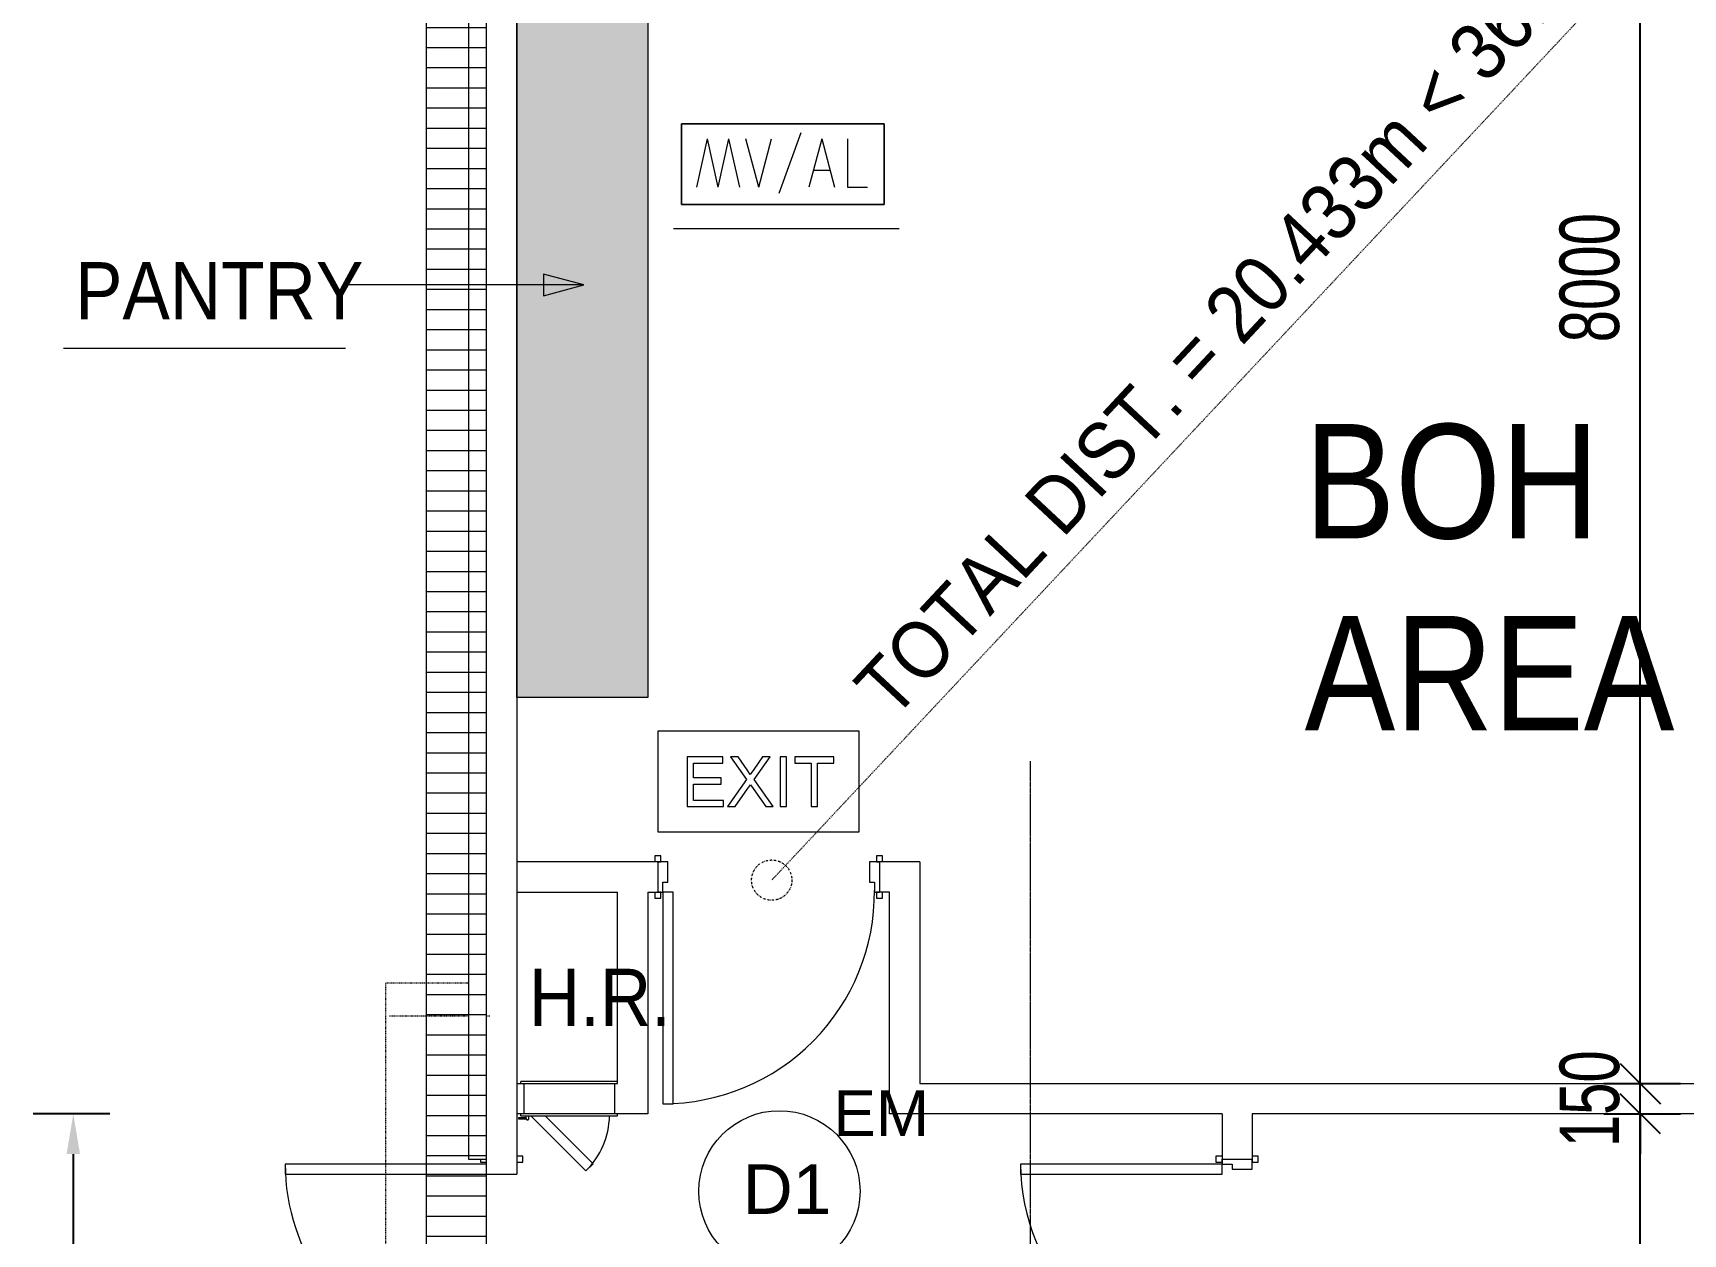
# Model space of a CAD drawing. Header units: millimetres. Extents: x 10569 to 232243, y -25347 to 80743.
# Drawn here: x 35388 to 43577, y 33511 to 39472 of the extents above; entities that cross this region are included whole.
import ezdxf

# ---------------------------------------------------------------- set-up
doc = ezdxf.new("R2010")
doc.units = ezdxf.units.MM
for name, pattern in [('Dash', [6, 3, -3]), ('Dash dot', [21, 10, -5, 1, -5]), ('Grid Line__1_200_', [10.5, 6, -1.5, 1.5, -1.5]), ('Hidden', [7.14375, 4.7625, -2.38125])]:
    doc.linetypes.add(name, pattern=pattern)
for name, color, linetype, lineweight in [('A-ANNO-DIMS', 211, 'Continuous', 5), ('A-ANNO-NOTE', 131, 'Continuous', 25), ('A-DETL', 90, 'Continuous', 9), ('A-DETL-GENF', 92, 'Continuous', 20), ('A-DETL-HDLN', 90, 'Hidden', 9), ('A-DETL-THIN', 151, 'Continuous', 9), ('A-DOOR', 31, 'Continuous', 20), ('A-DOOR-FRAM', 31, 'Continuous', 30), ('A-FLOR', 192, 'Continuous', 9), ('A-GENM', 13, 'Continuous', 20), ('A-WALL', 113, 'Continuous', 20), ('G-ANNO-TEXT', 231, 'Continuous', 5), ('S-GRID', 1, 'Continuous', 5)]:
    doc.layers.add(name, color=color, linetype=linetype, lineweight=lineweight)
doc.styles.add('Arial_2', font='arial.ttf', dxfattribs={"width": 0.7, "height": 295.05988})
doc.styles.add('Swis721 BT_3', font='swiss.ttf', dxfattribs={"height": 1.135285})
doc.styles.add('Swis721 BT_4', font='swiss.ttf', dxfattribs={"height": 245.978428})
doc.styles.add('Swis721 BT_5', font='swiss.ttf', dxfattribs={"width": 0.85, "height": 567.642527})
doc.styles.add('Swis721 BT_6', font='swiss.ttf', dxfattribs={"width": 0.89, "height": 283.821263})
doc.styles.add('Swis721 BT_8', font='swiss.ttf', dxfattribs={"width": 0.75, "height": 283.821263})
doc.dimstyles.new('DLN_1_5mm_1', dxfattribs={"dimscale": 304.8, "dimtxt": 300, "dimasz": 0.656168, "dimexe": 0.656168, "dimexo": 0.0625, "dimgap": 0.656168, "dimtad": 1, "dimdec": 0, "dimzin": 0, "dimdsep": 46, "dimtxsty": 'Swis721 BT_8', "dimsah": 1, "dimcen": 0.09, "dimadec": 0, "dimazin": 0, "dimtfac": 1, "dimtdec": 4, "dimtix": 1, "dimtmove": 0, "dimatfit": 3, "dimfxl": 0.656168, "dimfxlon": 1, "dimtvp": 1, "dimtolj": 1, "dimtzin": 0, "dimarcsym": 2})
doc.dimstyles.new('Linear_-_1_5mm_Arial', dxfattribs={"dimscale": 304.8, "dimtxt": 300, "dimasz": 0.656168, "dimexe": 0.656168, "dimexo": 0.0625, "dimgap": 0.328084, "dimtad": 1, "dimdec": 0, "dimzin": 0, "dimdsep": 46, "dimtxsty": 'Arial_2', "dimblk1": 'OBLIQUE', "dimblk2": 'OBLIQUE', "dimsah": 1, "dimcen": 0.09, "dimadec": 0, "dimazin": 0, "dimtfac": 1, "dimtdec": 4, "dimtix": 1, "dimtmove": 0, "dimatfit": 3, "dimfxl": 0.656168, "dimfxlon": 1, "dimtvp": 1, "dimtolj": 1, "dimtzin": 0, "dimarcsym": 2})

# ---------------------------------------------------------------- blocks, each defined once
blk = doc.blocks.new('DLN-Double Door__X03_ - _M50_2000 x 2450 _WH_-V1-TENDER DRAFT G_F')
at = {"layer": 'A-DOOR', "lineweight": 15}
for p, q in [((-1000, -75), (-1000, -375)), ((-950, -375), (-950, -75)), ((950, -75), (1000, -75)), ((950, -375), (950, -75)), ((1000, -75), (1000, -375)), ((-1000, -375), (-1000, -1075)), ((-950, -1075), (-950, -375)), ((950, -1075), (950, -375)), ((1000, -375), (1000, -1075)), ((-1000, -1075), (-950, -1075)), ((1000, -1075), (950, -1075))]:
    blk.add_line(p, q, dxfattribs=at)
for centre, start, end in [((-1000, -75), 350.44444, 359.9978), ((1000, -75), 179.5, 180.0022), ((-1000, -75), 359.9978, 0.5), ((1000, -75), 180.0022, 197.49874), ((-1000, -75), 342.50126, 350.44444), ((-1000, -75), 270, 342.50126), ((1000, -75), 197.49874, 270)]:
    blk.add_arc(centre, 1000, start, end, dxfattribs=at)
at = {"layer": 'A-DOOR-FRAM', "lineweight": 15}
for p, q in [((-1010, 105), (-1040, 105)), ((-1040, 105), (-1040, 75)), ((-1010, 75), (-1010, 105)), ((1040, 105), (1010, 105)), ((1010, 105), (1010, 75)), ((1040, 75), (1040, 105)), ((975, 75), (975, -25)), ((1025, 75), (975, 75)), ((1010, 75), (1025, 75)), ((-1010, -105), (-1010, -75)), ((975, -25), (1000, -25)), ((1000, -25), (1000, -75)), ((1000, -75), (1025, -75)), ((1025, -75), (1010, -75)), ((1010, -75), (1010, -105)), ((-1025, -105), (-1010, -105)), ((1010, -105), (1035, -105))]:
    blk.add_line(p, q, dxfattribs=at)
blk = doc.blocks.new('DLN-Access Panel__AP01_ - _AP01_ 400 x 1100 _WH_-13776948-TENDER DRAFT G_F')
at = {"layer": 'A-DOOR', "lineweight": 15}
for p, q in [((-240, 75), (-240, 85)), ((240, 85), (-240, 85)), ((240, 75), (240, 85)), ((-240, 75), (240, 75)), ((-240, -85), (-240, -75)), ((240, -75), (-240, -75)), ((240, -85), (240, -75)), ((-215, -95), (-252.5, -95)), ((-252.5, -95), (-252.5, -100)), ((-252.5, -100), (-214.6, -100)), ((-240, -85), (240, -85)), ((-215, -85), (-215, -97.5)), ((-200, -97.5), (-200, -85)), ((-190, -85), (82.8, -357.8)), ((118.2, -322.5), (-119.3, -85)), ((82.8, -357.8), (118.2, -322.5))]:
    blk.add_line(p, q, dxfattribs=at)
for centre, radius, start, end in [((-207.5, -97.5), 7.5, 180, 0), ((-207.5, -97.5), 7.5, 199.47122, 301.6259), ((-207.5, -97.5), 7.5, 240, 300), ((-207.5, -97.5), 7.5, 243.2518, 301.6259), ((-200, -75), 400, 315, 358.54705)]:
    blk.add_arc(centre, radius, start, end, dxfattribs=at)
at = {"layer": 'A-DOOR-FRAM', "lineweight": 15}
for p, q in [((-225, 75), (-225, -75)), ((225, 75), (225, -75))]:
    blk.add_line(p, q, dxfattribs=at)
blk = doc.blocks.new('DLN-Double Door__X03_ - _M20_2000 x 2450 _WH_-16954918-TENDER DRAFT G_F')
at = {"layer": 'A-DOOR', "lineweight": 15}
for p, q in [((-950, -75), (-1000, -75)), ((-1000, -75), (-1000, -1075)), ((-950, -1075), (-950, -75)), ((950, -75), (1000, -75)), ((950, -1075), (950, -75)), ((1000, -75), (1000, -1075)), ((-1000, -1075), (-950, -1075)), ((1000, -1075), (950, -1075))]:
    blk.add_line(p, q, dxfattribs=at)
for centre, start, end in [((-1000, -75), 270, 0.5), ((1000, -75), 179.5, 270)]:
    blk.add_arc(centre, 1000, start, end, dxfattribs=at)
at = {"layer": 'A-DOOR-FRAM', "lineweight": 15}
for p, q in [((-1010, 105), (-1040, 105)), ((-1040, 105), (-1040, 75)), ((-1010, 75), (-1010, 105)), ((1040, 105), (1010, 105)), ((1010, 105), (1010, 75)), ((1040, 75), (1040, 105)), ((-1025, 75), (-1010, 75)), ((-975, 75), (-1025, 75)), ((-975, -25), (-975, 75)), ((975, 75), (975, -25)), ((1025, 75), (975, 75)), ((1010, 75), (1025, 75)), ((-1040, -75), (-1040, -105)), ((-1010, -75), (-1025, -75)), ((-1025, -75), (-1000, -75)), ((-1010, -105), (-1010, -75)), ((-1000, -75), (-1000, -25)), ((-1000, -25), (-975, -25)), ((975, -25), (1000, -25)), ((1000, -25), (1000, -75)), ((1000, -75), (1025, -75)), ((1025, -75), (1010, -75)), ((1010, -75), (1010, -105)), ((1040, -105), (1040, -75)), ((-1040, -105), (-1010, -105)), ((1010, -105), (1040, -105))]:
    blk.add_line(p, q, dxfattribs=at)
blk = doc.blocks.new('DLN_EXIT Sign Board - DLN_EXIT Sign Board-5973881-TENDER DRAFT G_F')
at = {"layer": 'A-GENM'}
for p, q in [((500, 250), (-500, 250)), ((-500, 250), (-500, -250)), ((500, -250), (500, 250)), ((-176.9, 121.2), (-353.8, 121.2)), ((-353.8, 121.2), (-353.8, -125)), ((-323.1, 17.3), (-323.1, 90.4)), ((-323.1, 90.4), (-176.9, 90.4)), ((-176.9, 90.4), (-176.9, 121.2)), ((-101.6, 121.2), (-138.5, 121.2)), ((-138.5, 121.2), (-59, 9.1)), ((-56.8, 58.1), (-101.6, 121.2)), ((20.3, 121.2), (-24, 58.5)), ((-21.8, 8.8), (57.7, 121.2)), ((57.7, 121.2), (20.3, 121.2)), ((138.5, 121.2), (107.7, 121.2)), ((107.7, 121.2), (107.7, -125)), ((138.5, -125), (138.5, 121.2)), ((373.1, 121.2), (180.8, 121.2)), ((180.8, 121.2), (180.8, 90.4)), ((180.8, 90.4), (261.5, 90.4)), ((261.5, 90.4), (261.5, -125)), ((292.3, -125), (292.3, 90.4)), ((292.3, 90.4), (373.1, 90.4)), ((373.1, 90.4), (373.1, 121.2)), ((-184.6, 17.3), (-323.1, 17.3)), ((-184.6, -13.5), (-184.6, 17.3)), ((-59, 9.1), (-153.8, -125)), ((-41.7, 33.5), (-56.8, 58.1)), ((-24, 58.5), (-41.7, 33.5)), ((73.1, -125), (-21.8, 8.8)), ((-323.1, -94.2), (-323.1, -13.5)), ((-323.1, -13.5), (-184.6, -13.5)), ((-116.4, -125), (-54.7, -37.6)), ((-54.7, -37.6), (-40.2, -17.3)), ((-40.2, -17.3), (-27, -35.8)), ((-27, -35.8), (36.2, -125)), ((-353.8, -125), (-173.1, -125)), ((-173.1, -94.2), (-323.1, -94.2)), ((-173.1, -125), (-173.1, -94.2)), ((-153.8, -125), (-116.4, -125)), ((36.2, -125), (73.1, -125)), ((107.7, -125), (138.5, -125)), ((261.5, -125), (292.3, -125)), ((-500, -250), (500, -250))]:
    blk.add_line(p, q, dxfattribs=at)
blk = doc.blocks.new('DLN-Single Door__X01_ - _M07_ 1050 x 2450 _WH_-16935550-TENDER DRAFT G_F')
at = {"layer": 'A-DOOR', "lineweight": 15}
for p, q in [((-535, 105), (-565, 105)), ((-565, 105), (-565, 75)), ((-535, 75), (-535, 105)), ((565, 105), (535, 105)), ((535, 105), (535, 75)), ((565, 75), (565, 105)), ((-550, 75), (-535, 75)), ((535, 75), (550, 75)), ((-565, -75), (-565, -105)), ((-535, -75), (-550, -75)), ((-535, -105), (-535, -75)), ((-475, -75), (-525, -75)), ((-525, -75), (-525, -1125)), ((-475, -1125), (-475, -75)), ((550, -75), (535, -75)), ((535, -75), (535, -105)), ((565, -105), (565, -75)), ((-565, -105), (-535, -105)), ((535, -105), (565, -105)), ((-525, -1125), (-475, -1125))]:
    blk.add_line(p, q, dxfattribs=at)
blk.add_arc((-525, -75), 1050, 270, 0.5, dxfattribs=at)
at = {"layer": 'A-DOOR-FRAM', "lineweight": 15}
for p, q in [((-500, 75), (-550, 75)), ((-500, -25), (-500, 75)), ((500, 75), (500, -25)), ((550, 75), (500, 75)), ((-550, -75), (-525, -75)), ((-525, -75), (-525, -25)), ((-525, -25), (-500, -25)), ((500, -25), (525, -25)), ((525, -25), (525, -75)), ((525, -75), (550, -75))]:
    blk.add_line(p, q, dxfattribs=at)
blk = doc.blocks.new('DLN_2D-MV_AL - MV_AL_RED_-1735445-TENDER DRAFT G_F')
at = {"layer": 'A-DETL-GENF'}
for p, q in [((502.5, 200), (-502.5, 200)), ((-502.5, 200), (-502.5, -200)), ((-502.5, 200), (502.5, 200)), ((-502.5, -200), (-502.5, 200)), ((502.5, -200), (502.5, 200)), ((502.5, 200), (502.5, -200)), ((-375.6, 125), (-428.8, -115)), ((-375.6, 125), (-322.4, -115)), ((-269.2, 125), (-322.4, -115)), ((-269.2, 125), (-216, -115)), ((-120.1, -115), (-184.4, 125)), ((-120.1, -115), (-55.8, 125)), ((89.3, 154.7), (-20.2, -146)), ((192.7, 125), (128.4, -115)), ((192.7, 125), (257, -115)), ((319.9, 125), (319.9, -115)), ((151.1, -30.3), (234.3, -30.3)), ((319.9, -115), (419.9, -115)), ((-502.5, -200), (502.5, -200)), ((502.5, -200), (-502.5, -200))]:
    blk.add_line(p, q, dxfattribs=at)
blk = doc.blocks.new('GBP_Door Mark - 2 x 1_3_R_T_ Border _EM_ON_-18777231-TENDER DRAFT G_F')
at = {"layer": 'A-ANNO-NOTE', "lineweight": 5}
blk.add_circle((-31.356, 27.261), 2, dxfattribs=at)
at = {"layer": 'A-ANNO-NOTE', "lineweight": 5, "insert": (-30.02, 29.767), "char_height": 1.1353, "width": 2.7792, "attachment_point": 1, "line_spacing_factor": 1.00667, "style": 'Swis721 BT_3'}
blk.add_mtext('EM', dxfattribs=at)
blk = doc.blocks.new('_Oblique')
at = {"color": 0, "linetype": 'ByBlock', "lineweight": -2}
blk.add_line((-0.5, -0.5), (0.5, 0.5), dxfattribs=at)
blk = doc.blocks.new('DIMBLOCK112-TENDER DRAFT G_F')
at = {"layer": 'A-ANNO-DIMS', "color": 0, "lineweight": -2, "transparency": 16777216}
for p, q in [((43184.3, 34107.5), (43565.3, 34107.5)), ((43365.3, 31607.5), (43365.3, 34107.5)), ((43546.2, 31607.5), (43165.3, 31607.5))]:
    blk.add_line(p, q, dxfattribs=at)
at = {"layer": 'Defpoints', "color": 0, "transparency": 16777216}
for p in [(43165.3, 34107.5), (43365.3, 34107.5), (43565.3, 31607.5)]:
    blk.add_point(p, dxfattribs=at)
at = {"layer": 'A-ANNO-DIMS', "color": 0, "lineweight": -2, "transparency": 16777216, "xscale": 200, "yscale": 200, "zscale": 200}
for p, rotation in [((43365.3, 34107.5), 90), ((43365.3, 31607.5), 270)]:
    blk.add_blockref('_Oblique', p, dxfattribs=dict(at, rotation=rotation))
at = {"layer": 'A-ANNO-DIMS', "color": 0, "transparency": 16777216, "insert": (43114.6, 32857.5), "char_height": 295.06, "width": 753.231, "attachment_point": 5, "rotation": 90, "style": 'Arial_2'}
blk.add_mtext('\\A1;2500', dxfattribs=at)
blk = doc.blocks.new('DIMBLOCK113-TENDER DRAFT G_F')
at = {"layer": 'A-ANNO-DIMS', "color": 0, "lineweight": -2, "transparency": 16777216}
for p, q in [((43365.3, 34257.5), (43365.3, 34457.5)), ((43184.3, 34257.5), (43565.3, 34257.5)), ((43365.3, 34107.5), (43365.3, 34257.5)), ((43184.3, 34107.5), (43565.3, 34107.5)), ((43365.3, 34107.5), (43365.3, 33907.5))]:
    blk.add_line(p, q, dxfattribs=at)
at = {"layer": 'Defpoints', "color": 0, "transparency": 16777216}
for p in [(43165.3, 34257.5), (43365.3, 34257.5), (43165.3, 34107.5)]:
    blk.add_point(p, dxfattribs=at)
at = {"layer": 'A-ANNO-DIMS', "color": 0, "lineweight": -2, "transparency": 16777216, "xscale": 200, "yscale": 200, "zscale": 200}
for p, rotation in [((43365.3, 34257.5), 270), ((43365.3, 34107.5), 90)]:
    blk.add_blockref('_Oblique', p, dxfattribs=dict(at, rotation=rotation))
at = {"layer": 'A-ANNO-DIMS', "color": 0, "transparency": 16777216, "insert": (43114.6, 34182.5), "char_height": 295.06, "width": 564.923, "attachment_point": 5, "rotation": 90, "style": 'Arial_2'}
blk.add_mtext('\\A1;150', dxfattribs=at)
blk = doc.blocks.new('DIMBLOCK114-TENDER DRAFT G_F')
at = {"layer": 'A-ANNO-DIMS', "color": 0, "lineweight": -2, "transparency": 16777216}
for p, q in [((43184.3, 42257.5), (43565.3, 42257.5)), ((43365.3, 34257.5), (43365.3, 42257.5)), ((43184.3, 34257.5), (43565.3, 34257.5))]:
    blk.add_line(p, q, dxfattribs=at)
at = {"layer": 'Defpoints', "color": 0, "transparency": 16777216}
for p in [(43165.3, 42257.5), (43365.3, 42257.5), (43165.3, 34257.5)]:
    blk.add_point(p, dxfattribs=at)
at = {"layer": 'A-ANNO-DIMS', "color": 0, "lineweight": -2, "transparency": 16777216, "xscale": 200, "yscale": 200, "zscale": 200}
for p, rotation in [((43365.3, 42257.5), 90), ((43365.3, 34257.5), 270)]:
    blk.add_blockref('_Oblique', p, dxfattribs=dict(at, rotation=rotation))
at = {"layer": 'A-ANNO-DIMS', "color": 0, "transparency": 16777216, "insert": (43114.6, 38257.5), "char_height": 295.06, "width": 753.231, "attachment_point": 5, "rotation": 90, "style": 'Arial_2'}
blk.add_mtext('\\A1;8000', dxfattribs=at)
blk = doc.blocks.new('DIMBLOCK246-TENDER DRAFT G_F')
at = {"layer": 'A-ANNO-DIMS', "color": 0, "lineweight": -2, "transparency": 16777216}
for p, q in [((35768.5, 34107.5), (35387.6, 34107.5)), ((35587.6, 33907.5), (35587.6, 31807.5)), ((35768.5, 31607.5), (35387.6, 31607.5))]:
    blk.add_line(p, q, dxfattribs=at)
at = {"layer": 'A-ANNO-DIMS', "color": 0, "transparency": 16777216}
for points in [[(35554.2, 33907.5), (35620.9, 33907.5), (35587.6, 34107.5)], [(35554.2, 31807.5), (35620.9, 31807.5), (35587.6, 31607.5)]]:
    blk.add_solid(points, dxfattribs=at)
at = {"layer": 'Defpoints', "color": 0, "transparency": 16777216}
for p in [(35787.6, 34107.5), (35587.6, 31607.5), (35787.6, 31607.5)]:
    blk.add_point(p, dxfattribs=at)
at = {"layer": 'A-ANNO-DIMS', "color": 0, "transparency": 16777216, "insert": (35933.4, 32857.5), "char_height": 283.82, "width": 754.286, "attachment_point": 5, "rotation": 270, "style": 'Swis721 BT_8'}
blk.add_mtext('\\A1;2500', dxfattribs=at)

msp = doc.modelspace()

# ---------------------------------------------------------------- hatches: boundary and pattern name
at = {"layer": 'A-DETL-GENF', "lineweight": 9}
h = msp.add_hatch(dxfattribs=at)
h.set_pattern_fill('FP_921', color=250, style=0, pattern_type=2)
h.set_pattern_definition([(0, (0, 0), (0, 100), [])])
h.paths.add_polyline_path([(37609.29297, 5557.48546), (37639.29297, 5557.48546), (37639.29297, 17707.48546), (37339.29297, 17707.48546), (37339.29297, 5557.48546), (37549.29297, 5557.48546)], flags=0)
h.paths.add_polyline_path([(37343.56571, 23707.48546), (37639.29297, 23707.48546), (37639.29297, 52457.40334), (37339.29297, 52457.40334), (37339.29297, 23707.48546)], flags=0)
at = {"layer": 'A-DETL-GENF'}
msp.add_hatch(color=2, dxfattribs=at).paths.add_polyline_path([(38289.29297, 36174.36942), (38439.29297, 36174.36942), (38439.29297, 39907.48546), (37789.29297, 39907.48546), (37789.29297, 36174.36942)], flags=0)
at = {"layer": 'G-ANNO-TEXT'}
msp.add_hatch(color=60, dxfattribs=at).paths.add_polyline_path([(38122.22258, 38221.77197), (37922.22258, 38275.3618), (37922.22258, 38168.18213)], flags=0)

# ---------------------------------------------------------------- linework, layer by layer
at = {"layer": 'A-DETL', "lineweight": 20}
for p, q in [((38566.84, 38502.13788), (39686.84, 38502.13788)), ((35539.29297, 37907.48546), (36939.29297, 37907.48546))]:
    msp.add_line(p, q, dxfattribs=at)
at = {"layer": 'A-DETL', "linetype": 'Dash dot'}
msp.add_circle((39054.29297, 35267.48546), 100, dxfattribs=at)
at = {"layer": 'A-DETL-HDLN', "linetype": 'Dash'}
for p, q in [((45589.29296, 42232.48546), (39054.29297, 35267.48546)), ((37139.29302, 34757.48545), (37339.29297, 34757.48545)), ((37139.29302, 7744.98546), (37139.29302, 34757.48545)), ((37339.29297, 34757.48545), (37549.29297, 34757.48545)), ((37339.29297, 34592.48546), (37154.29302, 34592.48546)), ((37549.29297, 34592.48546), (37339.29297, 34592.48546)), ((37654.29297, 34592.48546), (37639.29297, 34592.48546))]:
    msp.add_line(p, q, dxfattribs=at)
at = {"layer": 'A-DETL-THIN'}
for p, q in [((37339.29297, 52457.40334), (37339.29297, 23707.48546)), ((37639.29297, 23707.48546), (37639.29297, 52457.40334)), ((37549.29297, 52247.48546), (37549.29297, 33882.48546)), ((37639.29297, 33882.48546), (37639.29297, 52157.48546)), ((37789.29297, 36174.36942), (37789.29297, 39907.48546)), ((38439.29297, 39907.48546), (38439.29297, 36174.36942)), ((38439.29297, 36174.36942), (37789.29297, 36174.36942)), ((37549.29297, 33882.48546), (37639.29297, 33882.48546))]:
    msp.add_line(p, q, dxfattribs=at)
at = {"layer": 'A-FLOR'}
msp.add_line((37339.29297, 52457.40334), (37339.29297, 31707.48546), dxfattribs=at)
at = {"layer": 'A-WALL'}
for p, q in [((37789.29297, 52022.48546), (37789.29297, 33807.48546)), ((38489.29297, 35357.48546), (37789.29297, 35357.48546)), ((38489.29297, 35357.48546), (38489.29297, 35207.48546)), ((39589.29297, 35357.48546), (39589.29297, 35207.48546)), ((39789.29297, 35357.48546), (39589.29297, 35357.48546)), ((39789.29297, 35357.48546), (39789.29297, 34257.48546)), ((37789.29297, 35207.48546), (38289.29297, 35207.48546)), ((38289.29297, 34267.48546), (38289.29297, 35207.48546)), ((38439.29297, 35207.48546), (38439.29297, 34107.48546)), ((38439.29297, 35207.48546), (38489.29297, 35207.48546)), ((39639.29297, 35207.48546), (39589.29297, 35207.48546)), ((39639.29297, 34107.48546), (39639.29297, 35207.48546)), ((37789.29297, 34257.48546), (37809.29297, 34257.48546)), ((39789.29297, 34257.48546), (44289.29296, 34257.48546)), ((37809.29297, 34107.48546), (37789.29297, 34107.48546)), ((38439.29297, 34107.48546), (38289.29297, 34107.48546)), ((41289.29296, 34107.48546), (39639.29297, 34107.48546)), ((41289.29296, 34107.48546), (41289.29296, 33882.48546)), ((41439.29296, 34107.48546), (41439.29296, 33882.48546)), ((44439.29296, 34107.48546), (41439.29296, 34107.48546)), ((37639.29297, 33807.48546), (37639.29297, 33882.48546)), ((41289.29296, 33882.48546), (41439.29296, 33882.48546)), ((37639.29297, 33807.48546), (37789.29297, 33807.48546))]:
    msp.add_line(p, q, dxfattribs=at)
at = {"layer": 'G-ANNO-TEXT', "color": 60}
for p, q in [((38122.22258, 38221.77197), (37922.22258, 38275.3618)), ((37922.22258, 38275.3618), (37922.22258, 38168.18213)), ((38122.22258, 38221.77197), (36931.23446, 38221.77197)), ((37922.22258, 38168.18213), (38122.22258, 38221.77197))]:
    msp.add_line(p, q, dxfattribs=at)
at = {"layer": 'S-GRID', "linetype": 'Grid Line__1_200_'}
msp.add_line((40339.29296, 30857.48546), (40339.29296, 35857.48546), dxfattribs=at)

# ---------------------------------------------------------------- block references
at = {"layer": 'A-ANNO-NOTE', "lineweight": 5, "xscale": 200, "yscale": 200, "zscale": 200}
msp.add_blockref('GBP_Door Mark - 2 x 1_3_R_T_ Border _EM_ON_-18777231-TENDER DRAFT G_F', (45363.62897, 28270.99901), dxfattribs=at)
at = {"layer": 'A-DETL-GENF'}
msp.add_blockref('DLN_2D-MV_AL - MV_AL_RED_-1735445-TENDER DRAFT G_F', (39109.61485, 38821.18662), dxfattribs=at)
at = {"layer": 'A-DOOR', "lineweight": 15}
for name, p in [('DLN-Single Door__X01_ - _M07_ 1050 x 2450 _WH_-16935550-TENDER DRAFT G_F', (39039.29297, 35282.48546)), ('DLN-Access Panel__AP01_ - _AP01_ 400 x 1100 _WH_-13776948-TENDER DRAFT G_F', (38049.29297, 34182.48546))]:
    msp.add_blockref(name, p, dxfattribs=at)
for name, p, rotation in [('DLN-Double Door__X03_ - _M50_2000 x 2450 _WH_-V1-TENDER DRAFT G_F', (37714.29297, 32857.48546), 270.0000000000002), ('DLN-Double Door__X03_ - _M20_2000 x 2450 _WH_-16954918-TENDER DRAFT G_F', (41364.29296, 32857.48546), 270.0000000000001)]:
    msp.add_blockref(name, p, dxfattribs=dict(at, rotation=rotation))
at = {"layer": 'A-GENM'}
msp.add_blockref('DLN_EXIT Sign Board - DLN_EXIT Sign Board-5973881-TENDER DRAFT G_F', (38988.61014, 35757.48546), dxfattribs=at)

# ---------------------------------------------------------------- texts
at = {"layer": 'A-ANNO-NOTE', "lineweight": 5, "insert": (39129.95016, 33856.73527), "char_height": 245.978428, "width": 514.7814219, "attachment_point": 2, "line_spacing_factor": 1.00667, "style": 'Swis721 BT_4'}
msp.add_mtext('D1', dxfattribs=at)
at = {"layer": 'G-ANNO-TEXT', "color": 7, "insert": (39447.85222, 36250.76087), "char_height": 283.8212635, "width": 6048, "attachment_point": 1, "rotation": 47, "line_spacing_factor": 1.00667, "style": 'Swis721 BT_6'}
msp.add_mtext('TOTAL DIST. = 20.433m < 36m', dxfattribs=at)
at = {"layer": 'G-ANNO-TEXT', "color": 7, "attachment_point": 1, "line_spacing_factor": 1.00667}
for s, insert, char_height, width, style in [('PANTRY', (35596.23446, 38334.64085), 283.821263, 1602, 'Swis721 BT_6'), ('BOH\\PAREA', (41699.47809, 37531.21856), 567.642527, 2073.6, 'Swis721 BT_5'), ('H.R.', (37848.52718, 34827.42759), 283.821263, 810, 'Swis721 BT_6')]:
    msp.add_mtext(s, dxfattribs=dict(at, insert=insert, char_height=char_height, width=width, style=style))

# ---------------------------------------------------------------- dimensions: what is measured, and where the dimension line sits
at = {"layer": 'A-ANNO-DIMS'}
for base, p1, p2, dimstyle, override, picture, middle in [((43365.28478, 42257.48546), (43165.28478, 34257.48546), (43165.28478, 42257.48546), 'Linear_-_1_5mm_Arial', {"dimpost": '<>', "dimfxl": 7999.999999}, 'DIMBLOCK114-TENDER DRAFT G_F', (43114.63518, 38257.48546)), ((43365.28478, 34257.48546), (43165.28478, 34107.48546), (43165.28478, 34257.48546), 'Linear_-_1_5mm_Arial', {"dimpost": '<>', "dimfxl": 150}, 'DIMBLOCK113-TENDER DRAFT G_F', (43114.63518, 34182.48546)), ((43365.28478, 34107.48546), (43565.28478, 31607.48546), (43165.28478, 34107.48546), 'Linear_-_1_5mm_Arial', {"dimpost": '<>', "dimfxl": 2531.79778}, 'DIMBLOCK112-TENDER DRAFT G_F', (43114.63518, 32857.48546)), ((35587.57538, 31607.48546), (35787.57538, 34107.48546), (35787.57538, 31607.48546), 'DLN_1_5mm_1', {"dimtad": 4, "dimpost": '<>', "dimfxl": 2500}, 'DIMBLOCK246-TENDER DRAFT G_F', (35933.436, 32857.48546))]:
    dim = msp.add_linear_dim(base=base, p1=p1, p2=p2, angle=90, dimstyle=dimstyle, override=override, dxfattribs=at)
    dim.commit()
    dim.dimension.update_dxf_attribs({"geometry": picture, "text_midpoint": middle})

doc.saveas('drawing.dxf')
